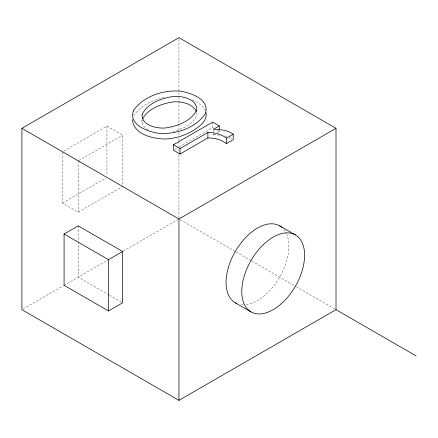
<?xml version="1.0" encoding="UTF-8"?>
<svg xmlns="http://www.w3.org/2000/svg" width="438" height="438" viewBox="0 0 438 438"><rect width="100%" height="100%" fill="white"/><g stroke="black" fill="none" stroke-linecap="round" stroke-linejoin="round"><path stroke-width="0.33" stroke-dasharray="2.19 1.64" d="M148.175 129.933C144.677 127.956 141.195 124.463 142.049 120.094M196.865 112.555C196.016 123.883 182.372 128.58 173.218 131.969M133.623 115.758C140.647 105.169 153.393 99.831 165.411 97.214M63.696 151.088L106.932 126.128L122.635 135.194L122.635 186.489L78.216 212.134L62.508 203.068L62.508 151.772M78.807 160.5L122.635 135.194M62.508 203.068L105.744 178.102M174.614 149.522L178.715 147.157M179.301 146.818L212.654 127.562L213.755 128.197M213.426 129.976L213.426 134.734L214.593 134.061M217.505 132.38L219.252 131.373L219.252 130.009M23.083 308.993L63.384 285.724M63.975 285.379L107.836 260.062M123.242 251.166L177.768 219.684M213.426 134.734L219.531 135.118M224.842 135.928L227.267 136.568M229.605 137.499L232.239 138.928M192.326 99.897C197.752 102.333 203.56 105.706 205.761 111.548M217.604 130.42L219.252 131.373M180.138 219.684L235.255 251.505M235.847 251.85L251.253 260.747M251.85 261.086L295.705 286.408M296.296 286.748L334.818 308.993M109.013 294.944L78.216 277.161L78.216 241.595M109.604 295.283L122.635 302.806M212.654 122.12L212.654 127.562M178.95 39.02L178.95 100.614M178.95 101.298L178.95 130.037M178.95 132.774L178.95 135.512M178.95 138.249L178.95 140.987M178.95 141.671L178.95 146.462M178.95 149.199L178.95 151.937M178.95 154.674L178.95 217.631M142.005 120.105L142.005 122.826M106.932 126.128L106.932 176.054M78.216 160.839L78.216 212.134M78.216 225.866L78.216 240.911M283.824 229.381A44.419 25.645 -60 0 1 286.228 233.125M286.496 233.7A44.419 25.645 -60 0 1 279.931 276.739A44.419 25.645 -60 0 1 246.096 304.711M243.577 304.886A44.419 25.645 -60 0 1 240.38 304.634"/><path stroke-width="0.66" d="M142.503 118.955C148.542 108.263 161.967 103.51 173.585 101.846C181.863 101.375 192.408 103.527 196.454 111.537M21.9 128.323L178.95 37.652L336.006 128.323L336.006 309.677L178.95 400.348L21.9 309.677L21.9 128.323L178.95 219L336.006 128.323M219.252 125.93L213.426 129.292C220.166 129.714 227.694 129.812 233.224 134.242L233.224 139.678L226.342 143.653C221.245 139.361 214.396 137.997 207.88 137.937L180.045 154.006L173.448 150.196L173.448 144.759L212.654 122.12L219.252 125.93L219.252 130.009M173.448 144.759L180.045 148.564L207.88 132.495C214.396 132.555 221.245 133.924 226.342 138.211L233.224 134.242M64.079 234.029L78.216 225.866L122.635 251.511L122.635 302.806L108.504 310.969L64.079 285.319L64.079 234.029L108.504 259.674L122.635 251.511M279.69 225.866L295.393 234.932A44.419 25.645 -60 0 1 281.311 303.742A44.419 25.645 -60 0 1 242.844 281.535A44.419 25.645 -60 0 1 295.393 234.932M336.006 309.677L416.1 355.919M235.266 302.806L250.974 311.872M206.095 112.747C207.42 121.337 198.792 127.075 192.474 131.028C184.403 135.577 175.397 138.523 166.111 138.988C153.733 139.07 133.36 134.74 132.413 119.536M226.342 138.211L226.342 143.653M207.88 132.495L207.88 137.937M180.045 148.564L180.045 154.006M178.95 219L178.95 400.348M108.504 259.674L108.504 310.969M236.454 303.419A44.419 25.645 -60 0 1 235.858 250.509A44.419 25.645 -60 0 1 281.886 227.415M142.049 114.652C141.879 125.629 156.481 128.58 165.197 128.016C177.149 126.368 191.253 121.315 196.788 109.801C196.914 98.9 182.312 95.802 173.585 96.404C161.715 98.189 147.409 103.034 142.049 114.652M133.623 110.316C127.732 124.983 148.575 132.068 159.476 133.382C176.3 134.406 195.124 128.197 205.132 114.083C210.864 99.404 190.004 92.292 179.06 91.049C162.312 90.124 143.637 96.311 133.623 110.316"/></g></svg>
